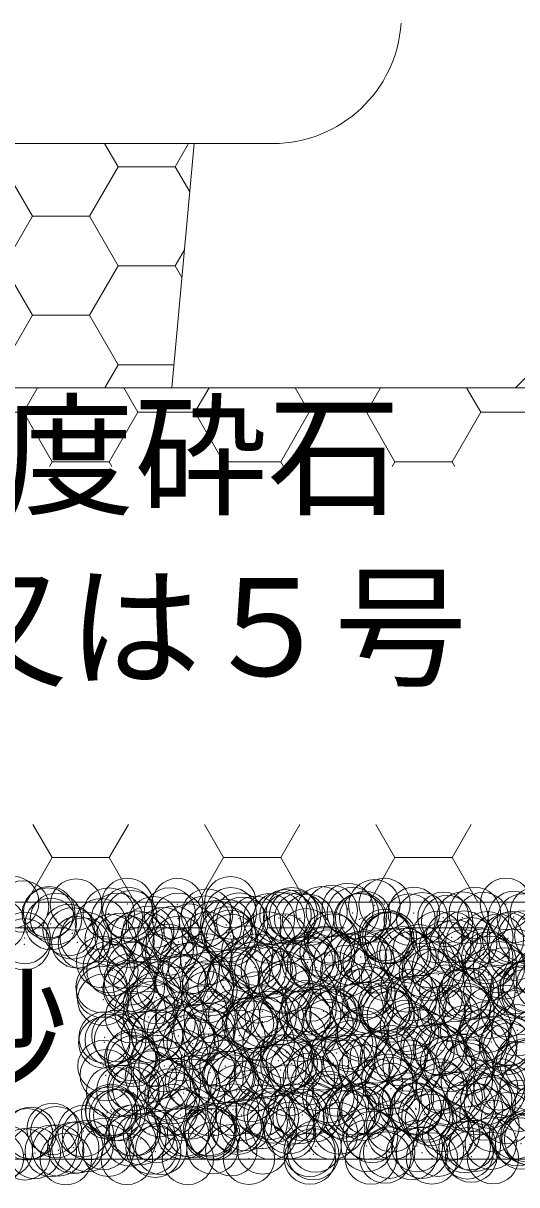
# Model space of a CAD drawing. Units: millimetres at full size; details may follow other scales. Extents: x 47228 to 87734, y -20408 to -2620.
# Drawn here: x 67897.3 to 68089.2, y -16083.4 to -15631.6 of the extents above; entities that cross this region are included whole.
import ezdxf
from ezdxf.enums import TextEntityAlignment as Align

# ---------------------------------------------------------------- set-up
doc = ezdxf.new("R2010")
doc.units = ezdxf.units.MM
doc.header["$LTSCALE"] = 40
doc.header["$PDMODE"] = 32
doc.header["$PDSIZE"] = 20
doc.linetypes.add('USER1', pattern=[1.35, 0.75, -0.6])
for name, color, linetype, lineweight in [('0_2', 7, 'Continuous', 5), ('本体', 2, 'Continuous', 13), ('ﾊｯﾁﾝｸﾞ', 7, 'Continuous', 5)]:
    doc.layers.add(name, color=color, linetype=linetype, lineweight=lineweight)
doc.styles.add('ＭＳ ゴシック', font='')
doc.styles.get('ＭＳ ゴシック').set_extended_font_data('MS Gothic')

msp = doc.modelspace()

# ---------------------------------------------------------------- linework, layer by layer
at = {"layer": '本体'}
for p, q in [((67783.09, -15678.37), (67994.31, -15678.37)), ((67963.7, -15678.37), (67955.07, -15773.37)), ((68088.7, -15773.37), (68133.15, -15728.92)), ((67688.7, -15773.37), (68088.7, -15773.37))]:
    msp.add_line(p, q, dxfattribs=at)
msp.add_arc((67994.31, -15628.37), 50, 270, 356.3218, dxfattribs=at)
at = {"layer": 'ﾊｯﾁﾝｸﾞ'}
for p, q in [((67934.14, -15687.4), (67928.93, -15678.37)), ((67956.37, -15687.4), (67961.58, -15678.37)), ((67900.8, -15706.65), (67889.69, -15687.4)), ((67923.03, -15706.65), (67934.14, -15687.4)), ((67934.14, -15687.4), (67956.37, -15687.4)), ((67962, -15697.15), (67956.37, -15687.4)), ((67889.69, -15725.89), (67900.8, -15706.65)), ((67900.8, -15706.65), (67923.03, -15706.65)), ((67934.14, -15725.89), (67923.03, -15706.65)), ((67956.37, -15725.89), (67959.95, -15719.69)), ((67900.8, -15745.14), (67889.69, -15725.89)), ((67923.03, -15745.14), (67934.14, -15725.89)), ((67934.14, -15725.89), (67956.37, -15725.89)), ((67958.97, -15730.41), (67956.37, -15725.89)), ((67889.69, -15764.39), (67900.8, -15745.14)), ((67900.8, -15745.14), (67923.03, -15745.14)), ((67934.14, -15764.39), (67923.03, -15745.14)), ((67928.96, -15773.37), (67934.14, -15764.39)), ((67934.14, -15764.39), (67955.88, -15764.39)), ((67897.37, -15782.88), (67902.87, -15773.37)), ((67941.82, -15782.88), (67936.33, -15773.37)), ((67964.05, -15782.88), (67969.54, -15773.37)), ((68008.5, -15782.88), (68003.01, -15773.37)), ((68030.72, -15782.88), (68036.22, -15773.37)), ((68075.17, -15782.88), (68069.68, -15773.37)), ((67875.15, -15782.88), (67897.38, -15782.88)), ((67908.49, -15802.13), (67897.37, -15782.88)), ((67930.71, -15802.13), (67941.82, -15782.88)), ((67941.82, -15782.88), (67964.05, -15782.88)), ((67975.16, -15802.13), (67964.05, -15782.88)), ((67997.39, -15802.13), (68008.5, -15782.88)), ((68008.5, -15782.88), (68030.73, -15782.88)), ((68041.84, -15802.13), (68030.72, -15782.88)), ((68064.06, -15802.13), (68075.17, -15782.88)), ((68075.18, -15782.88), (68097.4, -15782.88)), ((67907.44, -15803.94), (67908.49, -15802.13)), ((67908.49, -15802.13), (67930.71, -15802.13)), ((67931.76, -15803.94), (67930.71, -15802.13)), ((67974.11, -15803.94), (67975.16, -15802.13)), ((67975.16, -15802.13), (67997.39, -15802.13)), ((67998.43, -15803.94), (67997.39, -15802.13)), ((68040.79, -15803.94), (68041.84, -15802.13)), ((68041.84, -15802.13), (68064.06, -15802.13)), ((68065.11, -15803.94), (68064.06, -15802.13)), ((67908.49, -15956.11), (67901.03, -15943.2)), ((67930.71, -15956.11), (67938.17, -15943.2)), ((67975.16, -15956.11), (67967.71, -15943.2)), ((67997.39, -15956.11), (68004.84, -15943.2)), ((68041.84, -15956.11), (68034.38, -15943.2)), ((68064.06, -15956.11), (68071.52, -15943.2)), ((67898.52, -15973.37), (67908.49, -15956.11)), ((67908.49, -15956.11), (67930.71, -15956.11)), ((67940.68, -15973.37), (67930.71, -15956.11)), ((67965.2, -15973.37), (67975.16, -15956.11)), ((67975.16, -15956.11), (67997.39, -15956.11)), ((68007.35, -15973.37), (67997.39, -15956.11)), ((68031.87, -15973.37), (68041.84, -15956.11)), ((68041.84, -15956.11), (68064.06, -15956.11)), ((68074.03, -15973.37), (68064.06, -15956.11))]:
    msp.add_line(p, q, dxfattribs=at)
at = {"layer": 'ﾊｯﾁﾝｸﾞ', "linetype": 'USER1', "lineweight": 9}
msp.add_lwpolyline([(68098.7, -15763.37), (68346.2, -15763.37), (68346.2, -15983.37), (67431.2, -15983.37), (67431.2, -15763.37), (67678.7, -15763.37)], dxfattribs=at)
at = {"layer": 'ﾊｯﾁﾝｸﾞ', "lineweight": 20}
for points in [[(68336.2, -15773.37), (68336.2, -15973.37), (67441.2, -15973.37), (67441.2, -15773.37)], [(67441.2, -15973.37), (68336.2, -15973.37), (68336.2, -16073.37), (67441.2, -16073.37)]]:
    msp.add_lwpolyline(points, close=True, dxfattribs=at)
at = {"layer": 'ﾊｯﾁﾝｸﾞ'}
for p in [(67893.37, -15973.44), (67897.21, -15975.12), (67917.79, -15974.38), (67937.74, -15974.13), (67957.23, -15974.22), (67977.81, -15973.48), (68033.81, -15974.68), (68037.78, -15974.16), (68085.01, -15974.09), (67906.79, -15977.91), (67907.34, -15977.36), (67910, -15979.95), (67930.52, -15977.86), (67933.73, -15979.91), (67937.83, -15977.62), (67939.24, -15978.91), (67954.25, -15977.82), (67957.46, -15979.87), (67968.77, -15978.29), (67977.98, -15977.78), (67981.19, -15979.82), (67992.79, -15980.08), (67996.76, -15979.56), (67999.26, -15978.55), (68000.67, -15979.84), (68001.71, -15977.73), (68002.95, -15978.74), (68004.92, -15979.78), (68013.3, -15977.38), (68017.27, -15976.86), (68023.46, -15976.04), (68025.44, -15977.69), (68028.01, -15980.11), (68028.65, -15979.74), (68030.2, -15979.23), (68049.17, -15977.65), (68052.38, -15979.69), (68060.69, -15979.49), (68068.08, -15979.47), (68072.9, -15977.6), (68076.11, -15979.65), (68088.03, -15979.21), (68096.63, -15977.56), (67888.02, -15982.17), (67907.97, -15981.92), (67914.92, -15984.31), (67927.46, -15982.01), (67948.04, -15981.27), (67961.93, -15984.14), (67967.99, -15981.02), (67972.28, -15982.78), (67976.25, -15982.26), (67982.44, -15981.44), (67987.48, -15981.11), (68008.06, -15980.37), (68047.5, -15980.21), (68062.1, -15980.78), (68091.64, -15980.16), (67897.84, -15987.37), (67916.33, -15985.59), (67918.27, -15989.06), (67921.57, -15987.32), (67931.26, -15988.18), (67935.22, -15987.66), (67938.22, -15988.81), (67941.42, -15986.85), (67945.3, -15987.28), (67945.87, -15984.98), (67951.77, -15985.48), (67955.74, -15984.96), (67957.71, -15988.9), (67969.03, -15987.24), (67976.36, -15985.24), (67977.76, -15986.53), (67978.29, -15988.16), (67992.76, -15987.19), (67998.24, -15987.91), (68007.3, -15985.92), (68016.49, -15987.15), (68017.73, -15988), (68037.79, -15986.18), (68038.31, -15987.26), (68039.19, -15987.47), (68040.22, -15987.11), (68058.26, -15987), (68063.95, -15987.06), (68068.73, -15986.85), (68077.75, -15987.1), (68081.86, -15988.08), (68085.83, -15987.56), (68087.68, -15987.02), (68092.02, -15986.75), (68098.33, -15986.36), (67897.69, -15989.81), (67920.91, -15989.55), (67953.45, -15991.93), (67954.85, -15993.22), (67984.39, -15992.6), (68014.88, -15992.87), (68040.84, -15993.49), (68044.81, -15992.96), (68045.82, -15993.54), (68051, -15992.15), (68061.35, -15990.79), (68065.32, -15990.26), (68071.51, -15989.45), (67927.94, -15996.7), (67936.67, -15996.94), (67948.52, -15995.95), (67960.4, -15996.9), (67968.47, -15995.7), (67984.13, -15996.86), (67987.96, -15995.79), (68007.86, -15996.81), (68008.54, -15995.05), (68009.98, -15997.55), (68016.29, -15994.15), (68020.33, -15996.19), (68024.3, -15995.66), (68028.49, -15994.8), (68030.49, -15994.85), (68031.59, -15996.77), (68047.98, -15994.89), (68055.32, -15996.73), (68068.56, -15994.15), (68076.31, -15993.8), (68077.72, -15995.09), (68079.05, -15996.68), (68088.51, -15993.89), (67930.54, -15998.62), (67931.95, -15999.91), (67939.89, -15998.99), (67961.48, -15999.29), (67963.62, -15998.95), (67979.31, -16001.59), (67983.27, -16001.06), (67987.35, -15998.9), (67989.47, -16000.25), (67991.97, -15999.55), (67993.38, -16000.84), (67998.72, -16002.59), (67999.82, -15998.89), (68003.78, -15998.36), (68011.08, -15998.86), (68018.21, -16002.68), (68022.91, -16000.23), (68034.81, -15998.82), (68038.79, -16001.94), (68053.41, -16000.49), (68054.81, -16001.78), (68058.54, -15998.77), (68058.74, -16001.69), (68078.23, -16001.78), (68082.27, -15998.73), (68084.35, -16001.16), (68098.81, -16001.04), (67927.72, -16006.4), (67938.28, -16006.99), (67938.58, -16005.98), (67938.7, -16003.49), (67942.25, -16006.47), (67948.44, -16005.65), (67951.45, -16006.36), (67958.19, -16003.59), (67958.79, -16004.29), (67962.76, -16003.76), (67968.96, -16002.95), (67969.07, -16006.24), (67975.18, -16006.32), (67978.77, -16002.84), (67998.91, -16006.27), (68000.01, -16006.92), (68022.64, -16006.23), (68030.5, -16007.18), (68046.37, -16006.19), (68070.1, -16006.14), (68088.89, -16006.89), (68092.85, -16006.37), (68093.83, -16006.1), (68099.05, -16005.55), (67927.93, -16008.35), (67928.42, -16011.38), (67949, -16010.64), (67968.95, -16010.38), (67970.47, -16007.53), (67988.44, -16010.48), (68009.02, -16009.73), (68028.97, -16009.48), (68031.9, -16008.46), (68048.46, -16009.57), (68051.83, -16011.77), (68058.03, -16010.95), (68061.44, -16007.85), (68068.38, -16009.59), (68069.04, -16008.83), (68072.34, -16009.07), (68078.54, -16008.25), (68088.99, -16008.58), (68091.93, -16008.11), (68093.34, -16009.4), (67942.83, -16016.02), (67946.16, -16012.93), (67947.57, -16014.22), (67966.56, -16015.98), (67977.1, -16013.6), (67990.29, -16015.94), (68007.59, -16013.87), (68009, -16015.15), (68014.02, -16015.9), (68027.35, -16014.99), (68031.32, -16014.47), (68037.52, -16013.65), (68037.75, -16015.85), (68038.53, -16014.54), (68047.87, -16012.29), (68061.48, -16015.81), (68069.02, -16014.8), (68070.43, -16016.09), (68085.21, -16015.77), (67939.18, -16018.17), (67946.04, -16018.07), (67954.19, -16020.29), (67958.67, -16018.27), (67969.77, -16018.03), (67979.25, -16017.53), (67984.69, -16020.55), (67986.33, -16020.39), (67990.3, -16019.87), (67993.5, -16017.99), (67996.49, -16019.05), (67999.2, -16017.27), (68006.84, -16017.69), (68010.81, -16017.17), (68017, -16016.35), (68017.23, -16017.94), (68018.69, -16017.37), (68039.27, -16016.62), (68040.96, -16017.9), (68059.22, -16016.37), (68064.69, -16017.86), (68078.71, -16016.46), (68088.42, -16017.81), (67949.28, -16025.27), (67949.48, -16025.32), (67955.47, -16024.45), (67965.82, -16023.09), (67969.43, -16025.06), (67969.79, -16022.57), (67975.98, -16021.75), (67986.09, -16021.84), (67988.92, -16025.16), (68009.5, -16024.42), (68015.63, -16021.23), (68028.8, -16025.31), (68029.45, -16024.16), (68046.12, -16021.49), (68047.52, -16022.78), (68048.94, -16024.26), (68052.53, -16025.27), (68069.52, -16023.51), (68076.26, -16025.23), (68077.06, -16022.16), (68089.47, -16023.26), (67928.76, -16027.97), (67928.9, -16026.06), (67931.29, -16026.98), (67933.88, -16025.48), (67934.96, -16027.15), (67945.31, -16025.79), (67957.61, -16025.44), (67961.78, -16027.24), (67963.18, -16028.53), (67981.34, -16025.4), (67992.72, -16027.91), (68005.07, -16025.36), (68023.21, -16028.18), (68024.62, -16029.46), (68054.15, -16028.85), (68065.05, -16029.76), (68075.4, -16028.39), (68079.37, -16027.87), (68084.64, -16029.11), (68085.56, -16027.06), (68095.91, -16025.69), (67938.87, -16033.93), (67939.66, -16032.86), (67959.15, -16032.95), (67979.73, -16032.21), (67999.68, -16031.95), (68019.17, -16032.05), (68034.38, -16033.79), (68038.35, -16033.27), (68039.75, -16031.31), (68044.54, -16032.46), (68054.89, -16031.09), (68058.86, -16030.57), (68059.7, -16031.05), (68079.19, -16031.15), (68086.05, -16030.4), (67928.47, -16037.2), (67940.28, -16035.22), (67948.98, -16035.11), (67952.19, -16037.15), (67969.81, -16034.6), (67972.71, -16035.06), (67975.92, -16037.11), (67996.44, -16035.02), (67997.32, -16038.67), (67999.65, -16037.07), (68000.3, -16034.86), (68001.71, -16036.15), (68003.52, -16037.86), (68013.87, -16036.5), (68017.84, -16035.97), (68020.17, -16034.98), (68023.38, -16037.02), (68024.03, -16035.16), (68029.93, -16038.84), (68031.24, -16035.54), (68043.9, -16034.93), (68047.11, -16036.98), (68061.74, -16035.8), (68063.14, -16037.09), (68067.63, -16034.89), (68070, -16038.2), (68070.84, -16036.94), (68089.95, -16037.94), (68091.36, -16034.85), (68092.68, -16036.47), (68094.57, -16036.89), (67929.38, -16040.74), (67946.91, -16041.29), (67949.96, -16040), (67962.5, -16043.26), (67969.91, -16039.75), (67972.85, -16041.9), (67976.81, -16041.37), (67977.4, -16041.55), (67978.8, -16042.84), (67983.01, -16040.56), (67989.4, -16039.84), (67993.36, -16039.2), (68008.34, -16042.23), (68009.98, -16039.1), (68038.83, -16042.49), (68049.42, -16038.94), (68069.77, -16043.16), (67931.82, -16047.3), (67935.79, -16046.77), (67940.03, -16044.57), (67940.14, -16047.54), (67941.98, -16045.96), (67952.33, -16044.6), (67956.3, -16044.07), (67959.63, -16047.63), (67963.76, -16044.52), (67980.21, -16046.89), (67987.49, -16044.48), (68000.16, -16046.64), (68011.22, -16044.44), (68019.65, -16046.73), (68034.95, -16044.39), (68040.23, -16043.78), (68040.23, -16045.99), (68058.68, -16044.35), (68060.18, -16045.73), (68079.67, -16045.83), (68082.41, -16044.31), (68082.43, -16047.2), (68086.39, -16046.68), (68092.59, -16045.86), (67954.49, -16048.24), (67955.9, -16049.53), (67985.43, -16048.91), (68015.92, -16049.18), (68017.33, -16050.46), (68045.37, -16052.08), (68046.86, -16049.85), (68051.57, -16051.26), (68061.92, -16049.9), (68065.88, -16049.38), (68072.08, -16048.56), (68077.35, -16050.11), (68078.76, -16051.4), (67929.86, -16055.43), (67931.41, -16054.23), (67931.58, -16054.93), (67932.99, -16056.22), (67934.62, -16056.28), (67950.44, -16054.68), (67955.14, -16054.19), (67958.35, -16056.23), (67962.52, -16055.6), (67970.39, -16054.43), (67978.87, -16054.14), (67982.08, -16056.19), (67989.88, -16054.52), (67993.02, -16055.86), (68002.6, -16054.1), (68005.81, -16056.15), (68010.46, -16053.78), (68010.54, -16056.66), (68020.89, -16055.3), (68023.96, -16056.54), (68024.86, -16054.78), (68026.32, -16054.06), (68029.54, -16056.1), (68030.41, -16053.53), (68031.06, -16053.96), (68041.41, -16052.6), (68049.9, -16053.62), (68050.05, -16054.01), (68053.27, -16056.06), (68054.45, -16056.8), (68070.48, -16052.88), (68073.78, -16053.97), (68077, -16056.02), (68090.43, -16052.62), (68097.51, -16053.93), (67979.87, -16060.7), (67983.84, -16060.18), (67990.03, -16059.36), (67994.42, -16057.15), (68000.38, -16058), (68000.64, -16061.32), (68004.35, -16057.48), (68020.13, -16061.41), (68040.71, -16060.67), (68055.85, -16058.09), (68060.66, -16060.42), (68080.15, -16060.51), (68085.39, -16057.47), (67898.73, -16063.73), (67900.09, -16063.22), (67908.68, -16061.62), (67910.08, -16062.9), (67920.67, -16062.48), (67922.46, -16063.69), (67939.62, -16062.29), (67940.62, -16062.22), (67942.82, -16065.58), (67946.19, -16063.65), (67949.01, -16064.76), (67959.36, -16063.4), (67960.11, -16062.32), (67963.33, -16062.88), (67969.52, -16062.06), (67969.92, -16063.6), (67970.11, -16062.55), (67971.51, -16063.84), (67980.69, -16061.57), (67993.65, -16063.56), (68001.05, -16063.23), (68017.38, -16063.52), (68031.54, -16063.49), (68032.94, -16064.77), (68041.11, -16063.47), (68062.48, -16064.16), (68064.84, -16063.43), (68088.57, -16063.39), (68092.97, -16064.42), (68093.42, -16065.48), (68094.38, -16065.71), (67890.9, -16070.27), (67907.99, -16070.16), (67910.85, -16070.01), (67916.71, -16068.98), (67918.34, -16068.8), (67922.3, -16068.28), (67928.5, -16067.46), (67930.34, -16070.11), (67938.85, -16066.1), (67947.2, -16069.24), (67950.92, -16069.37), (67970.87, -16069.11), (67978.14, -16069.91), (67990.36, -16069.21), (68008.63, -16070.18), (68010.94, -16068.46), (68030.89, -16068.21), (68050.38, -16068.3), (68058.59, -16070.07), (68068.94, -16068.7), (68070.96, -16067.56), (68072.91, -16068.18), (68079.1, -16067.37), (68089.45, -16066), (68090.91, -16067.31), (67887.48, -16072.86), (67897.83, -16071.5), (67901.79, -16070.98), (67913.83, -16073.35), (67937.56, -16073.31), (67948.61, -16070.53), (67961.29, -16073.27), (67985.02, -16073.23), (68008.75, -16073.18), (68010.04, -16071.46), (68032.48, -16073.14), (68038.08, -16072.77), (68039.57, -16070.85), (68048.43, -16071.4), (68052.4, -16070.88), (68056.21, -16073.1), (68070.07, -16071.11), (68071.47, -16072.4), (68079.94, -16073.05)]:
    msp.add_point(p, dxfattribs=at)

# ---------------------------------------------------------------- texts
at = {"layer": '0_2', "style": 'ＭＳ ゴシック'}
msp.add_text('砂', height=37.98, dxfattribs=at).set_placement((67888.7, -16023.37), align=Align.MIDDLE_CENTER)
at = {"layer": 'ﾊｯﾁﾝｸﾞ', "style": 'ＭＳ ゴシック'}
for s, p in [('\u3000単粒度砕石', (67733.3, -15780.8)), ('（４号又は５号', (67707.4, -15847.47))]:
    msp.add_text(s, height=37.98, dxfattribs=at).set_placement(p, align=Align.TOP_LEFT)

doc.saveas('drawing.dxf')
